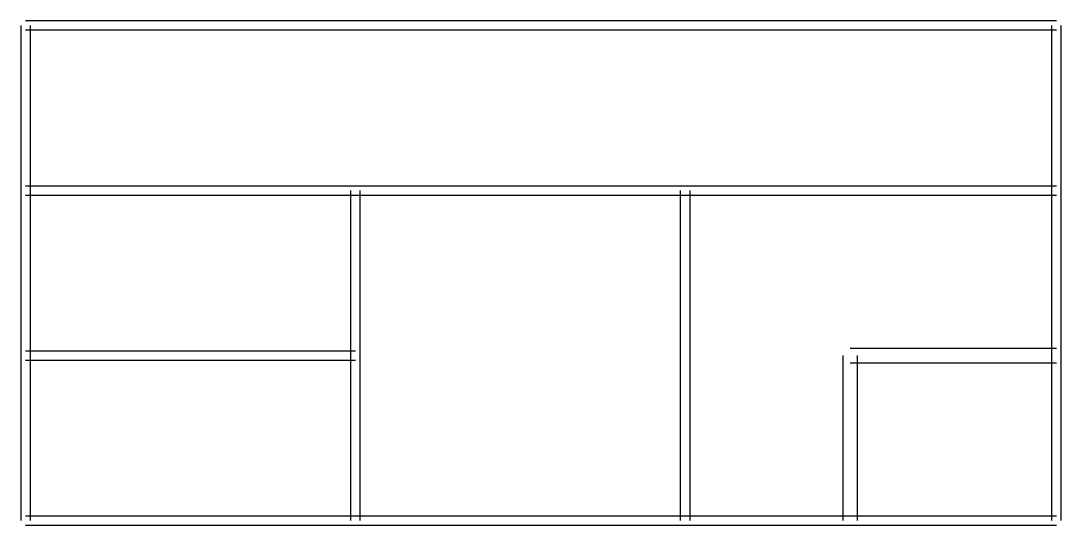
# Model space of a CAD drawing. Header units: metres. Extents: x -115 to 25115, y -115 to 12115.
import ezdxf

# ---------------------------------------------------------------- set-up
doc = ezdxf.new("R2010")
doc.units = ezdxf.units.M

msp = doc.modelspace()

# ---------------------------------------------------------------- linework, layer by layer
at = {"layer": 'WALL'}
for p, q in [((25000, 12115), (0, 12115)), ((-115, 12000), (-115, 0)), ((25000, 11885), (0, 11885)), ((115, 12000), (115, 0)), ((24885, 0), (24885, 12000)), ((25115, 0), (25115, 12000)), ((0, 8115), (25000, 8115)), ((0, 7885), (25000, 7885)), ((7885, 0), (7885, 8000)), ((8115, 0), (8115, 8000)), ((15885, 0), (15885, 8000)), ((16115, 0), (16115, 8000)), ((0, 4115), (8000, 4115)), ((20000, 4175), (25000, 4175)), ((0, 3885), (8000, 3885)), ((19825, 0), (19825, 4000)), ((20000, 3825), (25000, 3825)), ((20175, 0), (20175, 4000)), ((0, 115), (25000, 115)), ((0, -115), (25000, -115))]:
    msp.add_line(p, q, dxfattribs=at)

doc.saveas('drawing.dxf')
